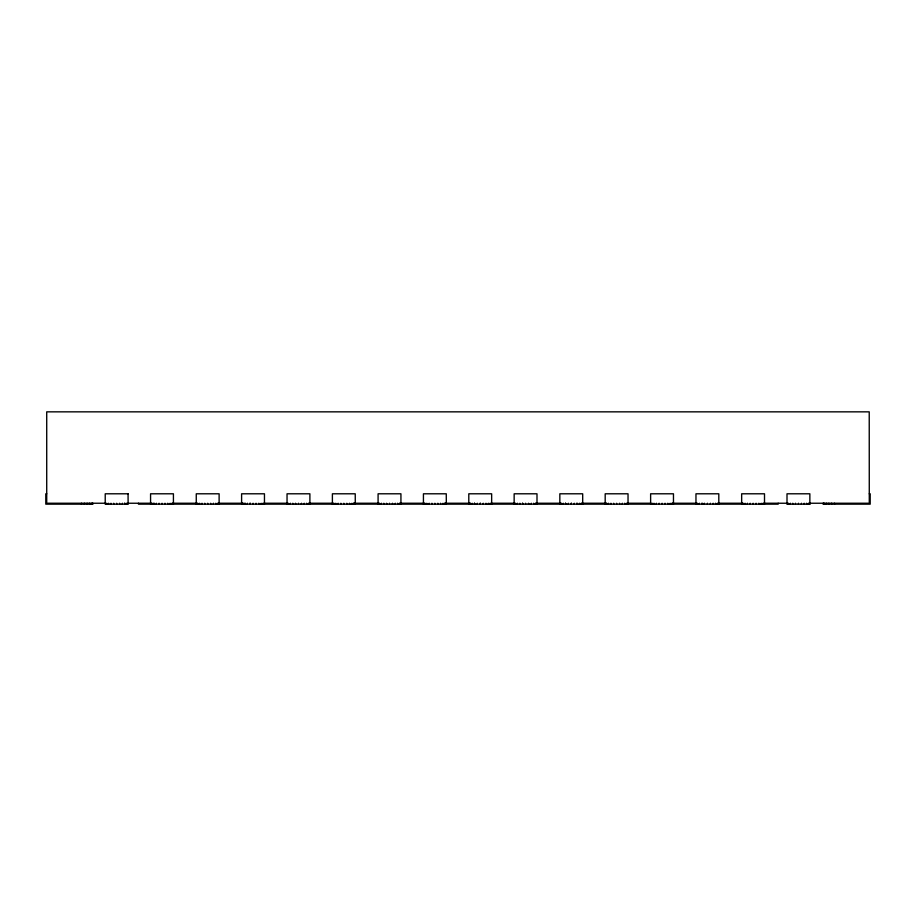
<?xml version="1.0" encoding="UTF-8"?>
<svg xmlns="http://www.w3.org/2000/svg" width="916" height="916" viewBox="0 0 916 916"><rect width="100%" height="100%" fill="white"/><g stroke="black" fill="none" stroke-linecap="round" stroke-linejoin="round"><path stroke-width="1.37" d="M46.716 493.793L45.8 493.793L45.8 504.155L92.871 504.155L92.871 503.239M869.284 493.793L870.2 493.793L870.2 504.155L823.129 504.155L823.129 503.239M105.615 503.239L105.615 504.155L105.661 503.239L46.716 503.239L46.716 411.845L869.227 411.845L869.284 503.239L809.149 503.239M151.346 503.239L127.679 503.239L127.679 504.155M172.597 503.239L197.146 503.239M218.363 503.239L242.935 503.239M264.14 503.239L287.303 503.239M333.103 503.239L308.486 503.239L308.36 504.155M354.263 503.239L378.903 503.239M400.04 503.239L424.348 503.239M470.126 503.239L445.806 503.239L445.886 504.155M491.262 503.239L514.861 503.239M535.929 503.239L560.661 503.239M581.706 503.239L606.449 503.239M627.471 503.239L651.013 503.239L651.013 504.155M672.287 503.239L696.618 503.239M718.087 503.239L742.418 503.239M763.887 503.239L787.691 503.239M809.893 504.155L787.004 504.155L787.004 493.793L809.858 493.793L809.858 504.155M834.556 503.239L834.556 504.155M831.602 503.239L831.602 504.155M828.843 503.239L828.843 504.155M826.484 503.239L826.484 504.155M824.663 503.239L824.663 504.155M823.518 503.239L823.518 504.155M809.504 503.239L809.469 504.155M808.359 503.239L808.324 504.155M806.549 503.239L806.504 504.155M804.179 503.239L804.145 504.155M801.431 503.239L801.385 504.155M798.466 503.239L798.431 504.155M795.512 503.239L795.477 504.155M792.764 503.239L792.718 504.155M788.573 503.239L788.539 504.155M787.439 503.239L787.394 504.155M778.188 503.239L778.188 504.155L138.465 504.155L138.465 503.239M764.505 504.155L764.505 493.793L741.662 493.793L741.662 504.155L741.697 503.239M764.162 503.239L764.116 504.155M763.017 503.239L762.982 504.155M758.837 503.239L758.792 504.155M756.078 503.239L756.043 504.155M753.124 503.239L753.089 504.155M750.17 503.239L750.124 504.155M747.41 503.239L747.376 504.155M745.052 503.239L745.006 504.155M718.808 504.155L718.808 493.793L695.965 493.793L695.965 504.155M718.465 503.239L718.419 504.155M717.32 503.239L717.285 504.155M715.51 503.239L715.465 504.155M713.14 503.239L713.106 504.155M710.381 503.239L710.347 504.155M707.427 503.239L707.392 504.155M704.473 503.239L704.438 504.155M702.687 503.239L702.687 504.155M701.713 503.239L701.679 504.155M697.534 503.239L697.5 504.155M696.4 503.239L696.355 504.155M673.466 504.155L673.466 493.793L650.623 493.793L650.623 504.155M673.123 503.239L673.077 504.155M671.978 503.239L671.932 504.155M667.798 503.239L667.753 504.155M665.039 503.239L665.005 504.155M662.085 503.239L662.039 504.155M659.131 503.239L659.085 504.155M656.371 503.239L656.337 504.155M654.001 503.239L653.967 504.155M652.192 503.239L652.146 504.155M628.033 504.155L628.033 493.793L605.19 493.793L605.19 504.155M627.689 503.239L627.643 504.155M626.544 503.239L626.498 504.155M622.365 503.239L622.319 504.155M619.605 503.239L619.571 504.155M616.651 503.239L616.605 504.155M613.697 503.239L613.651 504.155M610.938 503.239L610.903 504.155M608.567 503.239L608.533 504.155M606.758 503.239L606.713 504.155M605.613 503.239L605.579 504.155M582.69 504.155L582.69 493.793L559.836 493.793L559.836 504.155M582.336 503.239L582.301 504.155M581.202 503.239L581.156 504.155M579.381 503.239L579.347 504.155M577.011 503.239L577.011 504.155M576.977 503.239L576.977 504.155M574.263 503.239L574.217 504.155M571.309 503.239L571.309 504.155M571.263 503.239L571.263 504.155M568.344 503.239L568.309 504.155M565.596 503.239L565.596 504.155M565.55 503.239L565.55 504.155M563.226 503.239L563.191 504.155M561.416 503.239L561.371 504.155M560.271 503.239L560.226 504.155M536.994 504.155L536.994 493.793L514.151 493.793L514.151 504.155M536.65 503.239L536.604 504.155M535.505 503.239L535.459 504.155M533.685 503.239L533.65 504.155M531.326 503.239L531.28 504.155M525.612 503.239L525.566 504.155M522.658 503.239L522.658 504.155M522.612 503.239L522.612 504.155M519.899 503.239L519.853 504.155M517.529 503.239L517.494 504.155M515.719 503.239L515.674 504.155M514.574 503.239L514.54 504.155M491.652 504.155L491.652 493.793L468.797 493.793L468.797 504.155M491.297 503.239L491.262 504.155M490.163 503.239L490.117 504.155M488.343 503.239L488.297 504.155M485.972 503.239L485.938 504.155M483.224 503.239L483.179 504.155M480.259 503.239L480.259 504.155M480.224 503.239L480.224 504.155M477.305 503.239L477.27 504.155M474.557 503.239L474.557 504.155M474.511 503.239L474.511 504.155M472.187 503.239L472.152 504.155M468.843 503.239L468.843 504.155M446.321 503.239L446.321 504.155L446.275 493.793L423.432 493.793L423.432 504.155M445.932 503.239L445.932 504.155M444.787 503.239L444.787 504.155M444.752 503.239L444.752 504.155M442.978 503.239L442.932 504.155M440.607 503.239L440.562 504.155M437.848 503.239L437.814 504.155M434.894 503.239L434.86 504.155M431.94 503.239L431.894 504.155M429.18 503.239L429.146 504.155M426.822 503.239L426.776 504.155M425.001 503.239L424.967 504.155M423.856 503.239L423.822 504.155M400.933 504.155L400.933 493.793L378.09 493.793L378.09 504.155M400.59 503.239L400.544 504.155M399.445 503.239L399.399 504.155M397.624 503.239L397.59 504.155M395.265 503.239L395.22 504.155M389.552 503.239L389.506 504.155M383.838 503.239L383.793 504.155M381.468 503.239L381.434 504.155M379.659 503.239L379.613 504.155M378.514 503.239L378.48 504.155M355.282 503.239L355.282 504.155L355.236 493.793L332.394 493.793L332.394 504.155M354.893 503.239L354.893 504.155M354.847 503.239L354.847 504.155M353.748 503.239L353.748 504.155M353.713 503.239L353.713 504.155M351.939 503.239L351.893 504.155M346.809 503.239L346.775 504.155M343.855 503.239L343.821 504.155M340.901 503.239L340.855 504.155M338.141 503.239L338.107 504.155M335.783 503.239L335.737 504.155M333.962 503.239L333.916 504.155M332.817 503.239L332.783 504.155M309.894 504.155L309.894 493.793L287.04 493.793L287.04 504.155M309.539 503.239L309.505 504.155M306.585 503.239L306.551 504.155M304.226 503.239L304.181 504.155M298.513 503.239L298.467 504.155M292.799 503.239L292.754 504.155M290.429 503.239L290.395 504.155M288.62 503.239L288.574 504.155M287.475 503.239L287.429 504.155M264.461 504.155L264.461 493.793L241.606 493.793L241.606 504.155M264.106 503.239L264.071 504.155M262.972 503.239L262.926 504.155M261.152 503.239L261.117 504.155M258.793 503.239L258.747 504.155M253.079 503.239L253.034 504.155M250.114 503.239L250.114 504.155M250.079 503.239L250.079 504.155M247.366 503.239L247.32 504.155M244.996 503.239L244.996 504.155M244.961 503.239L244.961 504.155M243.187 503.239L243.141 504.155M242.042 503.239L241.996 504.155M219.119 504.155L219.119 493.793L196.264 493.793L196.264 504.155M218.764 503.239L218.729 504.155M217.619 503.239L217.584 504.155M215.81 503.239L215.764 504.155M213.439 503.239L213.405 504.155M210.691 503.239L210.646 504.155M207.726 503.239L207.692 504.155M204.772 503.239L204.737 504.155M202.012 503.239L201.978 504.155M199.654 503.239L199.608 504.155M196.31 503.239L196.31 504.155M173.422 504.155L173.422 493.793L150.567 493.793L150.567 504.155M173.067 503.239L173.032 504.155M171.933 503.239L171.887 504.155M170.113 503.239L170.078 504.155M167.743 503.239L167.708 504.155M164.994 503.239L164.949 504.155M162.04 503.239L161.995 504.155M159.075 503.239L159.041 504.155M156.327 503.239L156.281 504.155M153.957 503.239L153.957 504.155M153.922 503.239L153.922 504.155M152.148 503.239L152.102 504.155M151.003 503.239L150.957 504.155M126.58 503.239L126.545 504.155M124.771 503.239L124.771 504.155M124.725 503.239L124.725 504.155M122.401 503.239L122.366 504.155M119.641 503.239L119.607 504.155M116.687 503.239L116.653 504.155M113.733 503.239L113.698 504.155M110.973 503.239L110.939 504.155M108.615 503.239L108.569 504.155M106.794 503.239L106.76 504.155M92.482 503.239L92.482 504.155M91.337 503.239L91.337 504.155M89.516 503.239L89.516 504.155M87.157 503.239L87.157 504.155M84.398 503.239L84.398 504.155M81.444 503.239L81.444 504.155M128.068 493.793L105.226 493.793L105.226 504.155L128.114 504.155L128.068 493.793M790.393 504.155L790.393 503.239L790.348 504.155M761.207 504.155L761.207 503.239L761.162 504.155M743.231 504.155L743.231 503.239L743.197 504.155M742.086 504.155L742.086 503.239L742.052 504.155M699.355 504.155L699.355 503.239L699.309 504.155M670.157 504.155L670.157 503.239L670.123 504.155M624.723 504.155L624.723 503.239L624.689 504.155M528.566 504.155L528.566 503.239L528.532 504.155M470.366 504.155L470.366 503.239L470.332 504.155M469.232 504.155L469.232 503.239L469.187 504.155M392.506 504.155L392.506 503.239L392.472 504.155M386.598 504.155L386.598 503.239L386.552 504.155M349.569 504.155L349.569 503.239L349.523 504.155M301.467 504.155L301.467 503.239L301.421 504.155M295.547 504.155L295.547 503.239L295.513 504.155M256.033 504.155L256.033 503.239L255.988 504.155M197.833 504.155L197.833 503.239L197.799 504.155M196.7 504.155L196.7 503.239L196.654 504.155"/></g></svg>
